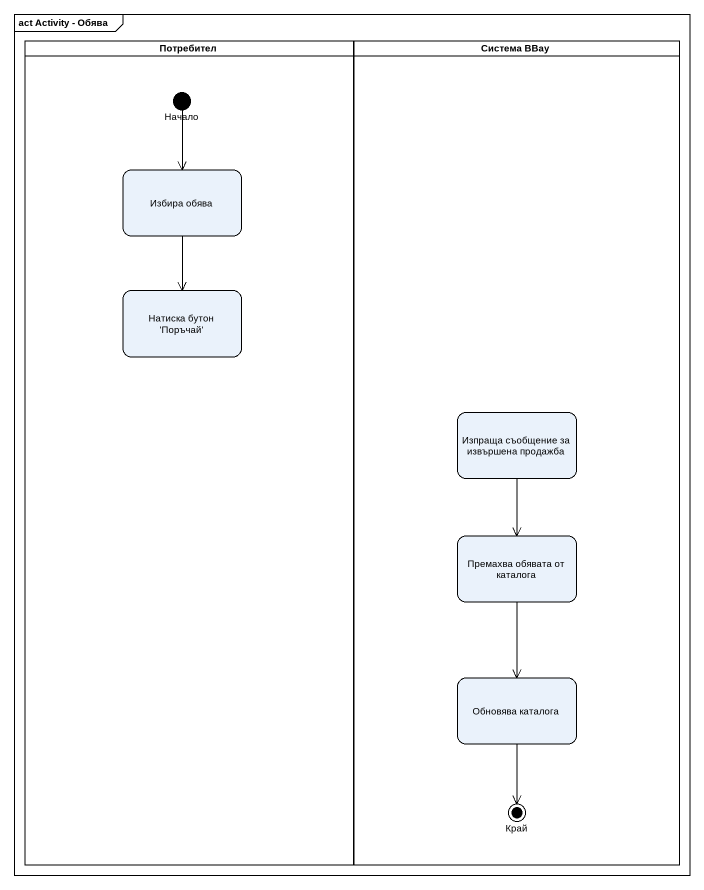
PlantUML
@startuml
mainframe act Activity - Обява
hide empty description
state Потребител <<partition>> {
  state Начало <<start>>
  state "Избира обява" as Избира_обява
  state "Натиска бутон 'Поръчай'" as Натиска_бутон_Поръчай
}
state "Система BBay" as Система_BBay <<partition>> {
  state "Изпраща съобщение за извършена продажба" as Изпраща_съобщение_за
  state "Премахва обявата от каталога" as Премахва_обявата_от_каталога
  state "Обновява каталога" as Обновява_каталога
  state Край <<end>>
}
Начало --> Избира_обява
Избира_обява --> Натиска_бутон_Поръчай
Изпраща_съобщение_за --> Премахва_обявата_от_каталога
Премахва_обявата_от_каталога --> Обновява_каталога
Обновява_каталога --> Край
@enduml
